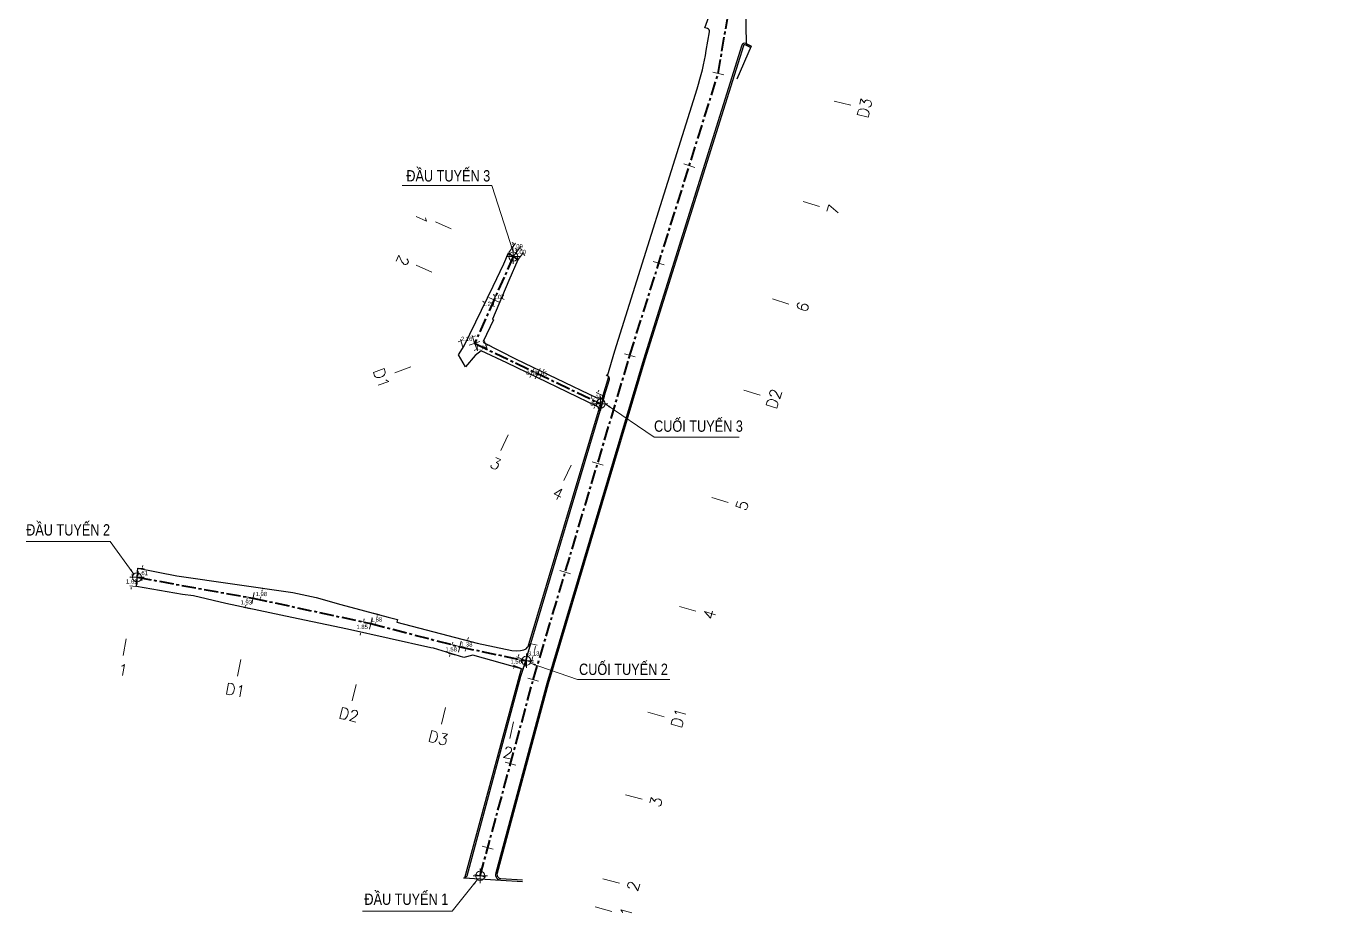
# Model space of a CAD drawing. Header units: metres. Extents: x 596585 to 599449, y 2303977 to 2307363.
# Drawn here: x 599115.3 to 599346.6, y 2304200.3 to 2304356.4 of the extents above; entities that cross this region are included whole.
import ezdxf

# ---------------------------------------------------------------- set-up
doc = ezdxf.new("R2010")
doc.units = ezdxf.units.M
doc.header["$MEASUREMENT"] = 0
doc.header["$PDMODE"] = 2
doc.header["$PDSIZE"] = 0.1
doc.linetypes.add('CENTERX2', pattern=[4, 2.5, -0.5, 0.5, -0.5])
doc.linetypes.add('HIDDEN', pattern=[0.375, 0.25, -0.125])
for name, color, linetype, lineweight in [('LC Dim', 8, 'Continuous', 18), ('LC Khac', 4, 'Continuous', 9), ('LC MANH DUT', 35, 'HIDDEN', 5), ('LC Net dam 1', 30, 'Continuous', 30), ('LC Net thay', 7, 'Continuous', 25), ('LC Text2', 7, 'Continuous', 25)]:
    doc.layers.add(name, color=color, linetype=linetype, lineweight=lineweight)
doc.layers.add('TUYEN', color=7, linetype='Continuous')
doc.styles.add('T2', font='', dxfattribs={"width": 0.8})
doc.styles.add('TENCOC', font='Vnromanc.shx')
doc.styles.get('T2').set_extended_font_data('.VnArialH')
doc.dimstyles.get("Standard").update_dxf_attribs({"dimtxt": 0.18, "dimasz": 0.18, "dimexe": 0.18, "dimexo": 0.0625, "dimgap": 0.09, "dimtad": 0, "dimtih": 1, "dimtoh": 1, "dimdec": 4, "dimzin": 0, "dimdsep": 46, "dimtxsty": 'Standard', "dimcen": 0.09, "dimadec": 0, "dimazin": 0, "dimtfac": 1, "dimtdec": 4, "dimtofl": 0, "dimtmove": 0, "dimatfit": 3, "dimfxl": 1, "dimtolj": 1, "dimtzin": 0, "dimarcsym": 0})

# ---------------------------------------------------------------- blocks, each defined once
blk = doc.blocks.new('*D27')
at = {"layer": 'Defpoints', "color": 0, "linetype": 'Continuous', "lineweight": 0, "transparency": 16777216}
for p in [(599189.92, 2304245.9), (599191.24, 2304245.59), (599191.6, 2304247.12)]:
    blk.add_point(p, dxfattribs=at)
at = {"layer": 'LC Net thay', "color": 0, "linetype": 'Continuous', "lineweight": 0, "transparency": 16777216}
for p, q in [((599190.34, 2304247.7), (599190.4, 2304247.96)), ((599191.15, 2304245.61), (599189.65, 2304245.96)), ((599189.85, 2304245.64), (599189.79, 2304245.38)), ((599191.51, 2304247.15), (599190.02, 2304247.5))]:
    blk.add_line(p, q, dxfattribs=at)
for points in [[(599189.81, 2304245.65), (599189.9, 2304245.63), (599189.92, 2304245.9)], [(599190.3, 2304247.71), (599190.38, 2304247.69), (599190.28, 2304247.44)]]:
    blk.add_solid(points, dxfattribs=at)
at = {"layer": 'LC Net thay', "color": 0, "linetype": 'Continuous', "lineweight": 0, "transparency": 16777216, "insert": (599190.1, 2304246.67), "char_height": 0.75, "attachment_point": 5}
blk.add_mtext('\\A1;1.58', dxfattribs=at)
blk = doc.blocks.new('*D28')
at = {"layer": 'Defpoints', "color": 0, "linetype": 'Continuous', "lineweight": 0, "transparency": 16777216}
for p in [(599191.92, 2304248.47), (599193, 2304248.22), (599191.6, 2304247.12)]:
    blk.add_point(p, dxfattribs=at)
at = {"layer": 'LC Net thay', "color": 0, "linetype": 'Continuous', "lineweight": 0, "transparency": 16777216}
for p, q in [((599192.01, 2304248.45), (599193.27, 2304248.15)), ((599193.06, 2304248.48), (599193.13, 2304248.74)), ((599191.7, 2304247.1), (599192.95, 2304246.81)), ((599192.62, 2304246.61), (599192.56, 2304246.34))]:
    blk.add_line(p, q, dxfattribs=at)
for points in [[(599193.02, 2304248.49), (599193.11, 2304248.47), (599193, 2304248.22)], [(599192.58, 2304246.62), (599192.67, 2304246.6), (599192.69, 2304246.87)]]:
    blk.add_solid(points, dxfattribs=at)
at = {"layer": 'LC Net thay', "color": 0, "linetype": 'Continuous', "lineweight": 0, "transparency": 16777216, "insert": (599192.84, 2304247.54), "char_height": 0.75, "attachment_point": 5}
blk.add_mtext('\\A1;1.38', dxfattribs=at)
blk = doc.blocks.new('*D29')
at = {"layer": 'Defpoints', "color": 0, "linetype": 'Continuous', "lineweight": 0, "transparency": 16777216}
for p in [(599175.93, 2304251.2), (599174.21, 2304249.71), (599175.5, 2304249.4)]:
    blk.add_point(p, dxfattribs=at)
at = {"layer": 'LC Net thay', "color": 0, "linetype": 'Continuous', "lineweight": 0, "transparency": 16777216}
for p, q in [((599175.84, 2304251.23), (599174.37, 2304251.57)), ((599174.7, 2304251.77), (599174.76, 2304252.04)), ((599175.41, 2304249.43), (599173.94, 2304249.78)), ((599174.14, 2304249.45), (599174.08, 2304249.19))]:
    blk.add_line(p, q, dxfattribs=at)
for points in [[(599174.65, 2304251.79), (599174.74, 2304251.76), (599174.64, 2304251.51)], [(599174.1, 2304249.46), (599174.19, 2304249.44), (599174.21, 2304249.71)]]:
    blk.add_solid(points, dxfattribs=at)
at = {"layer": 'LC Net thay', "color": 0, "linetype": 'Continuous', "lineweight": 0, "transparency": 16777216, "insert": (599174.42, 2304250.61), "char_height": 0.75, "attachment_point": 5}
blk.add_mtext('\\A1;1.85', dxfattribs=at)
blk = doc.blocks.new('*D30')
at = {"layer": 'Defpoints', "color": 0, "linetype": 'Continuous', "lineweight": 0, "transparency": 16777216}
for p in [(599176.37, 2304253.03), (599177.15, 2304252.85), (599175.93, 2304251.2)]:
    blk.add_point(p, dxfattribs=at)
at = {"layer": 'LC Net thay', "color": 0, "linetype": 'Continuous', "lineweight": 0, "transparency": 16777216}
for p, q in [((599176.46, 2304253.01), (599177.41, 2304252.78)), ((599177.09, 2304252.58), (599177.06, 2304252.44)), ((599176.02, 2304251.18), (599176.98, 2304250.95)), ((599176.78, 2304251.28), (599176.81, 2304251.42))]:
    blk.add_line(p, q, dxfattribs=at)
for points in [[(599177.05, 2304252.59), (599177.13, 2304252.57), (599177.15, 2304252.85)], [(599176.74, 2304251.29), (599176.82, 2304251.27), (599176.72, 2304251.02)]]:
    blk.add_solid(points, dxfattribs=at)
at = {"layer": 'LC Net thay', "color": 0, "linetype": 'Continuous', "lineweight": 0, "transparency": 16777216, "insert": (599176.93, 2304251.93), "char_height": 0.75, "attachment_point": 5}
blk.add_mtext('\\A1;1.88', dxfattribs=at)
blk = doc.blocks.new('*D31')
at = {"layer": 'Defpoints', "color": 0, "linetype": 'Continuous', "lineweight": 0, "transparency": 16777216}
for p in [(599155.57, 2304257.63), (599156.85, 2304257.38), (599155.19, 2304255.69)]:
    blk.add_point(p, dxfattribs=at)
at = {"layer": 'LC Net thay', "color": 0, "linetype": 'Continuous', "lineweight": 0, "transparency": 16777216}
for p, q in [((599155.66, 2304257.61), (599157.12, 2304257.33)), ((599156.8, 2304257.11), (599156.76, 2304256.92)), ((599155.28, 2304255.67), (599156.73, 2304255.39)), ((599156.52, 2304255.7), (599156.56, 2304255.9))]:
    blk.add_line(p, q, dxfattribs=at)
for points in [[(599156.76, 2304257.12), (599156.84, 2304257.1), (599156.85, 2304257.38)], [(599156.48, 2304255.71), (599156.57, 2304255.69), (599156.47, 2304255.44)]]:
    blk.add_solid(points, dxfattribs=at)
at = {"layer": 'LC Net thay', "color": 0, "linetype": 'Continuous', "lineweight": 0, "transparency": 16777216, "insert": (599156.66, 2304256.41), "char_height": 0.75, "attachment_point": 5}
blk.add_mtext('\\A1;1.98', dxfattribs=at)
blk = doc.blocks.new('*D32')
at = {"layer": 'Defpoints', "color": 0, "linetype": 'Continuous', "lineweight": 0, "transparency": 16777216}
for p in [(599155.19, 2304255.69), (599153.82, 2304253.99), (599154.81, 2304253.8)]:
    blk.add_point(p, dxfattribs=at)
at = {"layer": 'LC Net thay', "color": 0, "linetype": 'Continuous', "lineweight": 0, "transparency": 16777216}
for p, q in [((599155.1, 2304255.71), (599153.93, 2304255.94)), ((599154.14, 2304255.62), (599154.11, 2304255.45)), ((599154.72, 2304253.81), (599153.56, 2304254.04)), ((599153.87, 2304254.26), (599153.91, 2304254.43))]:
    blk.add_line(p, q, dxfattribs=at)
for points in [[(599154.1, 2304255.63), (599154.19, 2304255.61), (599154.2, 2304255.89)], [(599153.83, 2304254.27), (599153.92, 2304254.25), (599153.82, 2304253.99)]]:
    blk.add_solid(points, dxfattribs=at)
at = {"layer": 'LC Net thay', "color": 0, "linetype": 'Continuous', "lineweight": 0, "transparency": 16777216, "insert": (599154.01, 2304254.94), "char_height": 0.75, "attachment_point": 5}
blk.add_mtext('\\A1;1.93', dxfattribs=at)
blk = doc.blocks.new('*D33')
at = {"layer": 'Defpoints', "color": 0, "linetype": 'Continuous', "lineweight": 0, "transparency": 16777216}
for p in [(599134.78, 2304259.35), (599134.89, 2304260.96), (599135.73, 2304260.9)]:
    blk.add_point(p, dxfattribs=at)
at = {"layer": 'LC Net thay', "color": 0, "linetype": 'Continuous', "lineweight": 0, "transparency": 16777216}
for p, q in [((599134.87, 2304259.34), (599135.89, 2304259.28)), ((599134.98, 2304260.95), (599136, 2304260.88)), ((599135.75, 2304261.17), (599135.77, 2304261.44)), ((599135.61, 2304259.02), (599135.59, 2304258.75))]:
    blk.add_line(p, q, dxfattribs=at)
for points in [[(599135.56, 2304259.03), (599135.65, 2304259.02), (599135.62, 2304259.29)], [(599135.71, 2304261.17), (599135.8, 2304261.16), (599135.73, 2304260.9)]]:
    blk.add_solid(points, dxfattribs=at)
at = {"layer": 'LC Net thay', "color": 0, "linetype": 'Continuous', "lineweight": 0, "transparency": 16777216, "insert": (599135.68, 2304260.1), "char_height": 0.75, "attachment_point": 5}
blk.add_mtext('\\A1;1.61', dxfattribs=at)
blk = doc.blocks.new('*D34')
at = {"layer": 'Defpoints', "color": 0, "linetype": 'Continuous', "lineweight": 0, "transparency": 16777216}
for p in [(599134.78, 2304259.35), (599133.77, 2304257.81), (599134.67, 2304257.75)]:
    blk.add_point(p, dxfattribs=at)
at = {"layer": 'LC Net thay', "color": 0, "linetype": 'Continuous', "lineweight": 0, "transparency": 16777216}
for p, q in [((599134.68, 2304259.36), (599133.61, 2304259.43)), ((599133.9, 2304259.68), (599133.91, 2304259.95)), ((599134.57, 2304257.75), (599133.5, 2304257.83)), ((599133.75, 2304257.54), (599133.73, 2304257.27))]:
    blk.add_line(p, q, dxfattribs=at)
for points in [[(599133.85, 2304259.68), (599133.94, 2304259.68), (599133.88, 2304259.41)], [(599133.71, 2304257.54), (599133.8, 2304257.53), (599133.77, 2304257.81)]]:
    blk.add_solid(points, dxfattribs=at)
at = {"layer": 'LC Net thay', "color": 0, "linetype": 'Continuous', "lineweight": 0, "transparency": 16777216, "insert": (599133.82, 2304258.61), "char_height": 0.75, "attachment_point": 5}
blk.add_mtext('\\A1;1.61', dxfattribs=at)
blk = doc.blocks.new('*D35')
at = {"layer": 'Defpoints', "color": 0, "linetype": 'Continuous', "lineweight": 0, "transparency": 16777216}
for p in [(599204.1, 2304247.68), (599205.01, 2304247.45), (599203.34, 2304244.65)]:
    blk.add_point(p, dxfattribs=at)
at = {"layer": 'LC Net thay', "color": 0, "linetype": 'Continuous', "lineweight": 0, "transparency": 16777216}
for p, q in [((599204.19, 2304247.66), (599205.27, 2304247.39)), ((599204.31, 2304244.68), (599204.5, 2304245.43)), ((599204.95, 2304247.19), (599204.76, 2304246.45)), ((599203.43, 2304244.63), (599204.51, 2304244.35))]:
    blk.add_line(p, q, dxfattribs=at)
for points in [[(599204.9, 2304247.2), (599204.99, 2304247.18), (599205.01, 2304247.45)], [(599204.27, 2304244.69), (599204.36, 2304244.67), (599204.25, 2304244.42)]]:
    blk.add_solid(points, dxfattribs=at)
at = {"layer": 'LC Net thay', "color": 0, "linetype": 'Continuous', "lineweight": 0, "transparency": 16777216, "insert": (599204.63, 2304245.94), "char_height": 0.75, "attachment_point": 5}
blk.add_mtext('\\A1;3.13', dxfattribs=at)
blk = doc.blocks.new('*D36')
at = {"layer": 'Defpoints', "color": 0, "linetype": 'Continuous', "lineweight": 0, "transparency": 16777216}
for p in [(599201.27, 2304243.79), (599202.76, 2304243.2), (599203.34, 2304244.65)]:
    blk.add_point(p, dxfattribs=at)
at = {"layer": 'LC Net thay', "color": 0, "linetype": 'Continuous', "lineweight": 0, "transparency": 16777216}
for p, q in [((599201.94, 2304245.49), (599202.04, 2304245.74)), ((599202.68, 2304243.24), (599201.02, 2304243.89)), ((599201.17, 2304243.54), (599201.07, 2304243.29)), ((599203.25, 2304244.69), (599201.59, 2304245.34))]:
    blk.add_line(p, q, dxfattribs=at)
for points in [[(599201.9, 2304245.51), (599201.98, 2304245.48), (599201.84, 2304245.24)], [(599201.13, 2304243.56), (599201.21, 2304243.53), (599201.27, 2304243.79)]]:
    blk.add_solid(points, dxfattribs=at)
at = {"layer": 'LC Net thay', "color": 0, "linetype": 'Continuous', "lineweight": 0, "transparency": 16777216, "insert": (599201.55, 2304244.52), "char_height": 0.75, "attachment_point": 5}
blk.add_mtext('\\A1;1.56', dxfattribs=at)
blk = doc.blocks.new('*D37')
at = {"layer": 'Defpoints', "color": 0, "linetype": 'Continuous', "lineweight": 0, "transparency": 16777216}
for p in [(599215.89, 2304291.8), (599216.42, 2304289.91), (599217.07, 2304291.19)]:
    blk.add_point(p, dxfattribs=at)
at = {"layer": 'LC Net thay', "color": 0, "linetype": 'Continuous', "lineweight": 0, "transparency": 16777216}
for p, q in [((599216.99, 2304291.24), (599215.65, 2304291.92)), ((599216.01, 2304292.04), (599216.13, 2304292.28)), ((599216.33, 2304289.95), (599214.99, 2304290.64)), ((599215.11, 2304290.27), (599214.99, 2304290.03))]:
    blk.add_line(p, q, dxfattribs=at)
for points in [[(599215.97, 2304292.06), (599216.05, 2304292.02), (599215.89, 2304291.8)], [(599215.07, 2304290.29), (599215.15, 2304290.25), (599215.23, 2304290.51)]]:
    blk.add_solid(points, dxfattribs=at)
at = {"layer": 'LC Net thay', "color": 0, "linetype": 'Continuous', "lineweight": 0, "transparency": 16777216, "insert": (599215.56, 2304291.16), "char_height": 0.75, "attachment_point": 5}
blk.add_mtext('\\A1;1.44', dxfattribs=at)
blk = doc.blocks.new('*D38')
at = {"layer": 'Defpoints', "color": 0, "linetype": 'Continuous', "lineweight": 0, "transparency": 16777216}
for p in [(599215.47, 2304289.56), (599216.42, 2304289.91), (599216.1, 2304289.25)]:
    blk.add_point(p, dxfattribs=at)
at = {"layer": 'LC Net thay', "color": 0, "linetype": 'Continuous', "lineweight": 0, "transparency": 16777216}
for p, q in [((599216.02, 2304289.29), (599215.22, 2304289.67)), ((599216.33, 2304289.95), (599215.54, 2304290.33)), ((599215.9, 2304290.46), (599216.01, 2304290.7)), ((599215.35, 2304289.31), (599215.23, 2304289.07))]:
    blk.add_line(p, q, dxfattribs=at)
for points in [[(599215.31, 2304289.33), (599215.39, 2304289.3), (599215.47, 2304289.56)], [(599215.86, 2304290.48), (599215.94, 2304290.44), (599215.78, 2304290.21)]]:
    blk.add_solid(points, dxfattribs=at)
at = {"layer": 'LC Net thay', "color": 0, "linetype": 'Continuous', "lineweight": 0, "transparency": 16777216, "insert": (599215.62, 2304289.89), "char_height": 0.75, "attachment_point": 5}
blk.add_mtext('\\A1;0.73', dxfattribs=at)
blk = doc.blocks.new('*D39')
at = {"layer": 'Defpoints', "color": 0, "linetype": 'Continuous', "lineweight": 0, "transparency": 16777216}
for p in [(599205.32, 2304295.23), (599205.61, 2304295.82), (599206.21, 2304295.53)]:
    blk.add_point(p, dxfattribs=at)
at = {"layer": 'LC Net thay', "color": 0, "linetype": 'Continuous', "lineweight": 0, "transparency": 16777216}
for p, q in [((599205.41, 2304295.19), (599206.17, 2304294.82)), ((599205.69, 2304295.78), (599206.45, 2304295.41)), ((599205.81, 2304294.7), (599205.7, 2304294.45)), ((599206.33, 2304295.77), (599206.45, 2304296.02))]:
    blk.add_line(p, q, dxfattribs=at)
for points in [[(599205.77, 2304294.72), (599205.85, 2304294.68), (599205.93, 2304294.94)], [(599206.29, 2304295.79), (599206.37, 2304295.75), (599206.21, 2304295.53)]]:
    blk.add_solid(points, dxfattribs=at)
at = {"layer": 'LC Net thay', "color": 0, "linetype": 'Continuous', "lineweight": 0, "transparency": 16777216, "insert": (599206.07, 2304295.24), "char_height": 0.75, "attachment_point": 5}
blk.add_mtext('\\A1;0.65', dxfattribs=at)
blk = doc.blocks.new('*D40')
at = {"layer": 'Defpoints', "color": 0, "linetype": 'Continuous', "lineweight": 0, "transparency": 16777216}
for p in [(599204.17, 2304295.04), (599205.03, 2304294.62), (599205.32, 2304295.23)]:
    blk.add_point(p, dxfattribs=at)
at = {"layer": 'LC Net thay', "color": 0, "linetype": 'Continuous', "lineweight": 0, "transparency": 16777216}
for p, q in [((599204.95, 2304294.66), (599203.93, 2304295.15)), ((599204.05, 2304294.79), (599203.94, 2304294.55)), ((599205.24, 2304295.27), (599204.22, 2304295.76)), ((599204.58, 2304295.89), (599204.7, 2304296.13))]:
    blk.add_line(p, q, dxfattribs=at)
for points in [[(599204.01, 2304294.81), (599204.09, 2304294.77), (599204.17, 2304295.04)], [(599204.54, 2304295.91), (599204.62, 2304295.87), (599204.46, 2304295.65)]]:
    blk.add_solid(points, dxfattribs=at)
at = {"layer": 'LC Net thay', "color": 0, "linetype": 'Continuous', "lineweight": 0, "transparency": 16777216, "insert": (599204.32, 2304295.34), "char_height": 0.75, "attachment_point": 5}
blk.add_mtext('\\A1;0.68', dxfattribs=at)
blk = doc.blocks.new('*D41')
at = {"layer": 'Defpoints', "color": 0, "linetype": 'Continuous', "lineweight": 0, "transparency": 16777216}
for p in [(599195.88, 2304301.16), (599194.23, 2304300.56), (599196.27, 2304300.09)]:
    blk.add_point(p, dxfattribs=at)
at = {"layer": 'LC Net thay', "color": 0, "linetype": 'Continuous', "lineweight": 0, "transparency": 16777216}
for p, q in [((599195.91, 2304301.07), (599196.37, 2304299.83)), ((599194.37, 2304299.39), (599194.12, 2304299.29)), ((599194.26, 2304300.47), (599194.72, 2304299.23)), ((599196.53, 2304300.18), (599196.78, 2304300.27))]:
    blk.add_line(p, q, dxfattribs=at)
for points in [[(599194.36, 2304299.43), (599194.39, 2304299.34), (599194.63, 2304299.48)], [(599196.51, 2304300.22), (599196.54, 2304300.14), (599196.27, 2304300.09)]]:
    blk.add_solid(points, dxfattribs=at)
at = {"layer": 'LC Net thay', "color": 0, "linetype": 'Continuous', "lineweight": 0, "transparency": 16777216, "insert": (599195.45, 2304299.78), "char_height": 0.75, "attachment_point": 5}
blk.add_mtext('\\A1;1.76', dxfattribs=at)
blk = doc.blocks.new('*D42')
at = {"layer": 'Defpoints', "color": 0, "linetype": 'Continuous', "lineweight": 0, "transparency": 16777216}
for p in [(599191.81, 2304300.99), (599192.2, 2304299.81), (599194.25, 2304300.5)]:
    blk.add_point(p, dxfattribs=at)
at = {"layer": 'LC Net thay', "color": 0, "linetype": 'Continuous', "lineweight": 0, "transparency": 16777216}
for p, q in [((599192.17, 2304299.9), (599191.72, 2304301.24)), ((599194.22, 2304300.59), (599193.77, 2304301.93)), ((599194.11, 2304301.76), (599194.37, 2304301.85)), ((599191.55, 2304300.9), (599191.3, 2304300.82))]:
    blk.add_line(p, q, dxfattribs=at)
for points in [[(599191.54, 2304300.95), (599191.57, 2304300.86), (599191.81, 2304300.99)], [(599194.1, 2304301.8), (599194.13, 2304301.72), (599193.86, 2304301.67)]]:
    blk.add_solid(points, dxfattribs=at)
at = {"layer": 'LC Net thay', "color": 0, "linetype": 'Continuous', "lineweight": 0, "transparency": 16777216, "insert": (599192.83, 2304301.33), "char_height": 0.75, "attachment_point": 5}
blk.add_mtext('\\A1;2.16', dxfattribs=at)
blk = doc.blocks.new('*D43')
at = {"layer": 'Defpoints', "color": 0, "linetype": 'Continuous', "lineweight": 0, "transparency": 16777216}
for p in [(599197.64, 2304308.2), (599198.94, 2304308.5), (599198.61, 2304307.76)]:
    blk.add_point(p, dxfattribs=at)
at = {"layer": 'LC Net thay', "color": 0, "linetype": 'Continuous', "lineweight": 0, "transparency": 16777216}
for p, q in [((599197.72, 2304309.04), (599197.47, 2304309.15)), ((599197.68, 2304308.28), (599198.08, 2304309.18)), ((599198.65, 2304307.85), (599199.05, 2304308.74)), ((599199.19, 2304308.39), (599199.44, 2304308.28))]:
    blk.add_line(p, q, dxfattribs=at)
for points in [[(599197.74, 2304309.08), (599197.7, 2304309), (599197.97, 2304308.93)], [(599199.21, 2304308.43), (599199.17, 2304308.35), (599198.94, 2304308.5)]]:
    blk.add_solid(points, dxfattribs=at)
at = {"layer": 'LC Net thay', "color": 0, "linetype": 'Continuous', "lineweight": 0, "transparency": 16777216, "insert": (599198.45, 2304308.72), "char_height": 0.75, "attachment_point": 5}
blk.add_mtext('\\A1;1.07', dxfattribs=at)
blk = doc.blocks.new('*D44')
at = {"layer": 'Defpoints', "color": 0, "linetype": 'Continuous', "lineweight": 0, "transparency": 16777216}
for p in [(599196.54, 2304308.68), (599197.64, 2304308.2), (599196.12, 2304307.73)]:
    blk.add_point(p, dxfattribs=at)
at = {"layer": 'LC Net thay', "color": 0, "linetype": 'Continuous', "lineweight": 0, "transparency": 16777216}
for p, q in [((599195.87, 2304307.84), (599195.63, 2304307.95)), ((599196.5, 2304308.6), (599196.01, 2304307.49)), ((599197.6, 2304308.11), (599197.1, 2304307)), ((599197.46, 2304307.14), (599197.71, 2304307.03))]:
    blk.add_line(p, q, dxfattribs=at)
for points in [[(599195.89, 2304307.89), (599195.85, 2304307.8), (599196.12, 2304307.73)], [(599197.48, 2304307.18), (599197.44, 2304307.1), (599197.21, 2304307.25)]]:
    blk.add_solid(points, dxfattribs=at)
at = {"layer": 'LC Net thay', "color": 0, "linetype": 'Continuous', "lineweight": 0, "transparency": 16777216, "insert": (599196.67, 2304307.49), "char_height": 0.75, "attachment_point": 5}
blk.add_mtext('\\A1;1.20', dxfattribs=at)
blk = doc.blocks.new('*D45')
at = {"layer": 'Defpoints', "color": 0, "linetype": 'Continuous', "lineweight": 0, "transparency": 16777216}
for p in [(599201.28, 2304317.97), (599200.17, 2304316.49), (599201.04, 2304315.84)]:
    blk.add_point(p, dxfattribs=at)
at = {"layer": 'LC Net thay', "color": 0, "linetype": 'Continuous', "lineweight": 0, "transparency": 16777216}
for p, q in [((599200.23, 2304316.56), (599201.44, 2304318.19)), ((599201.06, 2304318.13), (599200.84, 2304318.3)), ((599201.1, 2304315.91), (599202.31, 2304317.54)), ((599202.37, 2304317.16), (599202.58, 2304317))]:
    blk.add_line(p, q, dxfattribs=at)
for points in [[(599201.09, 2304318.17), (599201.03, 2304318.1), (599201.28, 2304317.97)], [(599202.39, 2304317.2), (599202.34, 2304317.12), (599202.15, 2304317.32)]]:
    blk.add_solid(points, dxfattribs=at)
at = {"layer": 'LC Net thay', "color": 0, "linetype": 'Continuous', "lineweight": 0, "transparency": 16777216, "insert": (599201.71, 2304317.65), "char_height": 0.75, "attachment_point": 5}
blk.add_mtext('\\A1;1.09', dxfattribs=at)
blk = doc.blocks.new('*D46')
at = {"layer": 'Defpoints', "color": 0, "linetype": 'Continuous', "lineweight": 0, "transparency": 16777216}
for p in [(599201.04, 2304315.84), (599201.84, 2304315.24), (599202.66, 2304316.34)]:
    blk.add_point(p, dxfattribs=at)
at = {"layer": 'LC Net thay', "color": 0, "linetype": 'Continuous', "lineweight": 0, "transparency": 16777216}
for p, q in [((599201.1, 2304315.91), (599202.03, 2304317.16)), ((599201.65, 2304317.1), (599201.43, 2304317.26)), ((599201.9, 2304315.32), (599202.83, 2304316.56)), ((599202.88, 2304316.18), (599203.1, 2304316.02))]:
    blk.add_line(p, q, dxfattribs=at)
for points in [[(599201.67, 2304317.14), (599201.62, 2304317.06), (599201.86, 2304316.94)], [(599202.91, 2304316.22), (599202.85, 2304316.14), (599202.66, 2304316.34)]]:
    blk.add_solid(points, dxfattribs=at)
at = {"layer": 'LC Net thay', "color": 0, "linetype": 'Continuous', "lineweight": 0, "transparency": 16777216, "insert": (599202.26, 2304316.64), "char_height": 0.75, "attachment_point": 5}
blk.add_mtext('\\A1;1.00', dxfattribs=at)
blk = doc.blocks.new('bu lon')
at = {"layer": 'LC Khac', "color": 9}
for p, q in [((0.79, 0), (-0.79, 0)), ((0, -0.79), (0, 0.79))]:
    blk.add_line(p, q, dxfattribs=at)
at = {"layer": 'LC Khac', "color": 7}
blk.add_circle((0, 0), 0.5, dxfattribs=at)
blk = doc.blocks.new('MM')
at = {"layer": 'LC Khac', "xscale": 2.289702860291335, "yscale": 2.289702860291335, "zscale": 2.289702860291335}
blk.add_blockref('bu lon', (0, 0), dxfattribs=at)

msp = doc.modelspace()

# ---------------------------------------------------------------- linework, layer by layer
at = {"layer": 'LC Net dam 1', "color": 2}
msp.add_line((599192.382, 2304206.446), (599198.839, 2304206.038), dxfattribs=at)
for points in [[(599241.898, 2304363.003), (599242.049, 2304353.316), (599242.941, 2304352.859), (599240.393, 2304347.041)], [(599234.787, 2304356.129), (599236.114, 2304359.785)], [(599215.906, 2304289.35), (599199.924, 2304297.099), (599195.371, 2304299.222), (599194.323, 2304298.426), (599192.632, 2304296.389), (599191.412, 2304298.516), (599192.395, 2304300.124), (599197.48, 2304310.618), (599199.398, 2304314.578), (599200.171, 2304316.488), (599201.844, 2304315.241), (599200.229, 2304311.623), (599197.379, 2304304.805), (599197.561, 2304304.662), (599195.739, 2304300.87), (599195.763, 2304300.761), (599195.813, 2304300.689), (599201.55, 2304297.758), (599215.77, 2304290.964), (599216.244, 2304290.887)], [(599216.698, 2304290.848), (599217.848, 2304294.708)], [(599217.072, 2304291.194), (599216.323, 2304288.682)], [(599203.674, 2304247.158), (599216.199, 2304289.176)], [(599202.766, 2304243.203), (599202.512, 2304243.261), (599193.93, 2304245.65), (599192.337, 2304245.255), (599186.998, 2304246.886), (599186.495, 2304246.91), (599171.832, 2304250.238), (599162.031, 2304252.249), (599150.387, 2304254.745), (599144.696, 2304256.078), (599142.803, 2304256.336), (599134.667, 2304257.746), (599134.886, 2304260.956), (599141.775, 2304259.61), (599162.198, 2304256.68), (599166.331, 2304255.785), (599170.651, 2304254.58), (599178.994, 2304252.323), (599180.656, 2304251.91), (599180.517, 2304251.449), (599194.696, 2304247.746), (599200.793, 2304246.473), (599201.527, 2304246.384), (599202.323, 2304246.448), (599202.911, 2304246.588), (599203.321, 2304246.778), (599203.57, 2304247.031), (599204.102, 2304247.683)], [(599202.764, 2304243.203), (599204.102, 2304247.683)], [(599192.53, 2304206.459), (599202.138, 2304242.007), (599202.512, 2304243.261)]]:
    msp.add_lwpolyline(points, dxfattribs=at)
for points in [[(599217.629, 2304294.813), (599218.949, 2304299.242), (599233.422, 2304345.385, 0.0346369), (599235.031, 2304352.114), (599235.581, 2304355.413, 0.3657961), (599235.252, 2304355.968), (599234.787, 2304356.129)], [(599216.244, 2304290.887), (599216.512, 2304290.843, 0.3771708), (599217.072, 2304291.194), (599217.964, 2304294.185, 0.368595), (599217.701, 2304294.779), (599217.392, 2304294.927)], [(599204.102, 2304247.683), (599216.323, 2304288.682, 0.3675937), (599216.062, 2304289.275), (599215.906, 2304289.35)], [(599192.286, 2304206.452), (599192.382, 2304206.446, 0.3565322), (599192.896, 2304206.815), (599202.389, 2304241.936), (599202.766, 2304243.203)]]:
    msp.add_lwpolyline(points, format="xyb", dxfattribs=at)
at = {"layer": 'LC Net dam 1', "color": 2, "flags": 128}
for points in [[(599242.941, 2304352.859), (599242.018, 2304353.332, 0.4647143), (599241.313, 2304353.036), (599223.96, 2304297.709), (599206.948, 2304240.64), (599197.936, 2304207.297, 0.4743476), (599198.839, 2304206.038), (599202.664, 2304205.796)], [(599242.822, 2304352.628), (599241.9, 2304353.1, 0.4647143), (599241.561, 2304352.958), (599224.209, 2304297.633), (599207.199, 2304240.569), (599198.187, 2304207.229, 0.4743476), (599198.855, 2304206.297), (599202.681, 2304206.056)]]:
    msp.add_lwpolyline(points, format="xyb", dxfattribs=at)
at = {"layer": 'TUYEN', "color": 2, "lineweight": 0}
for p, q in [((599236.158, 2304348.288), (599238.103, 2304347.823)), ((599257.555, 2304343.172), (599260.473, 2304342.474)), ((599231.09, 2304332.136), (599232.998, 2304331.537)), ((599252.081, 2304325.552), (599254.944, 2304324.654)), ((599201.956, 2304315.43), (599200.13, 2304316.245)), ((599225.703, 2304314.961), (599227.611, 2304314.362)), ((599198.55, 2304307.79), (599196.724, 2304308.604)), ((599246.695, 2304308.377), (599249.557, 2304307.479)), ((599195.17, 2304300.901), (599193.292, 2304300.211)), ((599220.613, 2304298.733), (599222.526, 2304298.148)), ((599205.756, 2304296.134), (599204.89, 2304294.331)), ((599241.651, 2304292.299), (599244.52, 2304291.421)), ((599216.848, 2304290.811), (599215.983, 2304289.008)), ((599214.937, 2304279.69), (599216.853, 2304279.119)), ((599236.02, 2304273.406), (599238.895, 2304272.549)), ((599134.953, 2304260.335), (599134.6, 2304258.367)), ((599209.223, 2304260.524), (599211.14, 2304259.953)), ((599155.383, 2304256.672), (599154.995, 2304254.71)), ((599230.307, 2304254.239), (599233.182, 2304253.382)), ((599176.161, 2304252.177), (599175.698, 2304250.231)), ((599191.834, 2304248.098), (599191.375, 2304246.151)), ((599203.542, 2304245.629), (599203.129, 2304243.672)), ((599203.581, 2304241.597), (599205.505, 2304241.05)), ((599224.744, 2304235.584), (599227.63, 2304234.764)), ((599199.581, 2304226.794), (599201.511, 2304226.273)), ((599220.818, 2304221.054), (599223.715, 2304220.271)), ((599195.583, 2304212.004), (599197.514, 2304211.483)), ((599194.243, 2304207.047), (599196.174, 2304206.525)), ((599216.821, 2304206.264), (599219.717, 2304205.481)), ((599215.481, 2304201.307), (599218.377, 2304200.524))]:
    msp.add_line(p, q, dxfattribs=at)
at = {"layer": 'TUYEN', "color": 3, "lineweight": 0}
for p, q in [((599190.083, 2304320.723), (599187.343, 2304321.945)), ((599186.677, 2304313.083), (599183.937, 2304314.304)), ((599182.967, 2304296.419), (599180.151, 2304295.384)), ((599200.131, 2304284.414), (599198.833, 2304281.709)), ((599211.223, 2304279.091), (599209.925, 2304276.386))]:
    msp.add_line(p, q, dxfattribs=at)
at = {"layer": 'TUYEN', "color": 4, "lineweight": 0}
for p, q in [((599132.835, 2304248.524), (599132.305, 2304245.571)), ((599153.055, 2304244.9), (599152.473, 2304241.957)), ((599173.381, 2304240.503), (599172.686, 2304237.585)), ((599189.084, 2304236.417), (599188.396, 2304233.497)), ((599201.066, 2304233.887), (599200.447, 2304230.952))]:
    msp.add_line(p, q, dxfattribs=at)
at = {"layer": 'TUYEN', "color": 1, "linetype": 'CENTERX2', "lineweight": 40}
msp.add_lwpolyline([(599195.209, 2304206.786), (599204.543, 2304241.324), (599221.57, 2304298.441), (599237.131, 2304348.055), (599239.742, 2304363.693), (599248.638, 2304398.056, -0.1955913), (599259.883, 2304413.17), (599300.209, 2304437.609), (599325.678, 2304452.943), (599335.835, 2304458.135), (599346.605, 2304463.726)], format="xyb", dxfattribs=at)
for points in [[(599201.043, 2304315.838), (599194.231, 2304300.556), (599216.415, 2304289.909)], [(599134.777, 2304259.351), (599155.189, 2304255.691), (599175.929, 2304251.204), (599191.605, 2304247.125), (599203.336, 2304244.651)]]:
    msp.add_lwpolyline(points, dxfattribs=at)

# ---------------------------------------------------------------- block references
at = {"layer": 'LC MANH DUT', "xscale": 0.6987324145411622, "yscale": 0.6987324145411622, "zscale": 0.6987324145411622, "rotation": 359.999216292062}
for p in [(599201.043, 2304315.838, 0), (599216.415, 2304289.909, 0), (599134.777, 2304259.351, 0), (599203.336, 2304244.651, 0), (599195.209, 2304206.786, 0)]:
    msp.add_blockref('MM', p, dxfattribs=at)

# ---------------------------------------------------------------- texts
at = {"layer": 'LC Text2', "style": 'T2', "width": 0.8}
for s, rotation, p in [('®Çu tuyÕn 3', 359.99922, (599182.201, 2304329.051, 0)), ('cuèi tuyÕn 3', 0.00078, (599225.832, 2304284.978, 0)), ('®Çu tuyÕn 2', 0.00078, (599115.24, 2304266.705, 0)), ('cuèi tuyÕn 2', 0.00078, (599212.621, 2304242.155, 0)), ('®Çu tuyÕn 1', 0.00078, (599174.811, 2304201.674, 0))]:
    msp.add_text(s, height=2, rotation=rotation, dxfattribs=at).set_placement(p)
at = {"layer": 'TUYEN', "color": 2, "lineweight": 0, "style": 'TENCOC'}
for s, rotation, p in [('D3', 76.55397, (599263.489, 2304340.04)), ('7', 72.58646, (599258.084, 2304322.971)), ('6', 72.58646, (599252.712, 2304305.841)), ('D2', 72.99373, (599247.38, 2304288.804)), ('5', 73.401, (599242.059, 2304270.91)), ('4', 73.401, (599236.332, 2304251.698)), ('D1', 74.13819, (599230.658, 2304232.616)), ('3', 74.87538, (599226.919, 2304218.715)), ('2', 74.87538, (599222.922, 2304203.925)), ('1', 74.87538, (599221.694, 2304199.381))]:
    msp.add_text(s, height=2, rotation=rotation, dxfattribs=at).set_placement(p)
at = {"layer": 'TUYEN', "color": 3, "lineweight": 0, "style": 'TENCOC'}
for s, rotation, p in [('1', 245.97374, (599184.32, 2304323.761)), ('2', 245.97374, (599181.011, 2304316.338)), ('D1', 290.16814, (599176.291, 2304295.742)), ('3', 334.36253, (599196.718, 2304278.842)), ('4', 334.36253, (599207.724, 2304273.56))]:
    msp.add_text(s, height=2, rotation=rotation, dxfattribs=at).set_placement(p)
at = {"layer": 'TUYEN', "color": 4, "lineweight": 0, "style": 'TENCOC'}
for s, rotation, p in [('1', 349.83322, (599131.266, 2304242.202)), ('D1', 348.81327, (599150.159, 2304238.846)), ('D2', 346.60361, (599170.161, 2304234.588)), ('D3', 346.75235, (599185.879, 2304230.494)), ('2', 348.09079, (599199.072, 2304227.665))]:
    msp.add_text(s, height=2, rotation=rotation, dxfattribs=at).set_placement(p)

# ---------------------------------------------------------------- dimensions: what is measured, and where the dimension line sits
at = {"layer": 'LC Net thay', "linetype": 'Continuous', "lineweight": 0}
for p1, p2, distance, picture, middle in [((599201.043, 2304315.838), (599200.171, 2304316.488), -1.852, '*D45', (599201.714, 2304317.647)), ((599201.043, 2304315.838), (599201.844, 2304315.241), 1.374, '*D46', (599202.265, 2304316.641)), ((599197.637, 2304308.197), (599196.543, 2304308.685), 1.04, '*D44', (599196.666, 2304307.491)), ((599197.637, 2304308.197), (599198.614, 2304307.761), 0.807, '*D43', (599198.454, 2304308.716)), ((599194.252, 2304300.497), (599192.204, 2304299.812), -1.241, '*D42', (599192.834, 2304301.332)), ((599194.231, 2304300.556), (599195.879, 2304301.161), -1.146, '*D41', (599195.45, 2304299.783)), ((599205.323, 2304295.233), (599205.031, 2304294.623), -0.954, '*D40', (599204.317, 2304295.341)), ((599205.323, 2304295.233), (599205.605, 2304295.821), -0.672, '*D39', (599206.07, 2304295.236)), ((599216.415, 2304289.909), (599217.072, 2304291.194), 1.33, '*D37', (599215.56, 2304291.157)), ((599216.415, 2304289.909), (599216.101, 2304289.254), -0.703, '*D38', (599215.624, 2304289.886)), ((599134.777, 2304259.351), (599134.667, 2304257.746), -0.901, '*D34', (599133.824, 2304258.61)), ((599134.777, 2304259.351), (599134.886, 2304260.956), -0.85, '*D33', (599135.679, 2304260.096)), ((599155.189, 2304255.691), (599155.573, 2304257.631), -1.304, '*D31', (599156.66, 2304256.408)), ((599155.189, 2304255.691), (599154.814, 2304253.796), -1.012, '*D32', (599154.009, 2304254.94)), ((599175.929, 2304251.204), (599176.365, 2304253.034), -0.809, '*D30', (599176.934, 2304251.931)), ((599175.929, 2304251.204), (599175.501, 2304249.405), -1.33, '*D29', (599174.421, 2304250.613)), ((599191.605, 2304247.125), (599191.243, 2304245.589), -1.363, '*D27', (599190.097, 2304246.669)), ((599191.605, 2304247.125), (599191.921, 2304248.471), -1.111, '*D28', (599192.844, 2304247.543)), ((599203.336, 2304244.651), (599202.764, 2304243.203), -1.608, '*D36', (599201.554, 2304244.518)), ((599203.336, 2304244.651), (599204.102, 2304247.683), -0.938, '*D35', (599204.629, 2304245.937))]:
    dim = msp.add_aligned_dim(p1=p1, p2=p2, distance=distance, dimstyle='Standard', override={"dimscale": 1.5, "dimtxt": 0.5, "dimdec": 2, "dimdsep": 0, "dimtdec": 2, "dimtix": 1, "dimlwd": 0, "dimlwe": 0}, dxfattribs=at)
    dim.commit()
    dim.dimension.update_dxf_attribs({"geometry": picture, "text_midpoint": middle})

# ---------------------------------------------------------------- leaders
at = {"layer": 'LC Dim', "lineweight": 0}
for points in [[(599201.043, 2304316.638), (599197.234, 2304328.367), (599181.492, 2304328.367)], [(599217.215, 2304289.909, 0), (599225.879, 2304284.049, 0), (599240.801, 2304284.049, 0)], [(599134.212, 2304259.928), (599130.032, 2304265.676), (599115.26, 2304265.676)], [(599204.027, 2304244.247, 0), (599212.373, 2304241.37, 0), (599228.634, 2304241.37, 0)], [(599194.745, 2304206.134, 0), (599190.249, 2304200.545, 0), (599174.463, 2304200.545, 0)]]:
    msp.add_leader(points, dimstyle='Standard', override={"dimasz": 1, "dimgap": 0.09, "dimtad": 0, "dimdsep": 0, "dimtix": 1, "dimlwd": 0, "dimlwe": 0}, dxfattribs=at)

doc.saveas('drawing.dxf')
